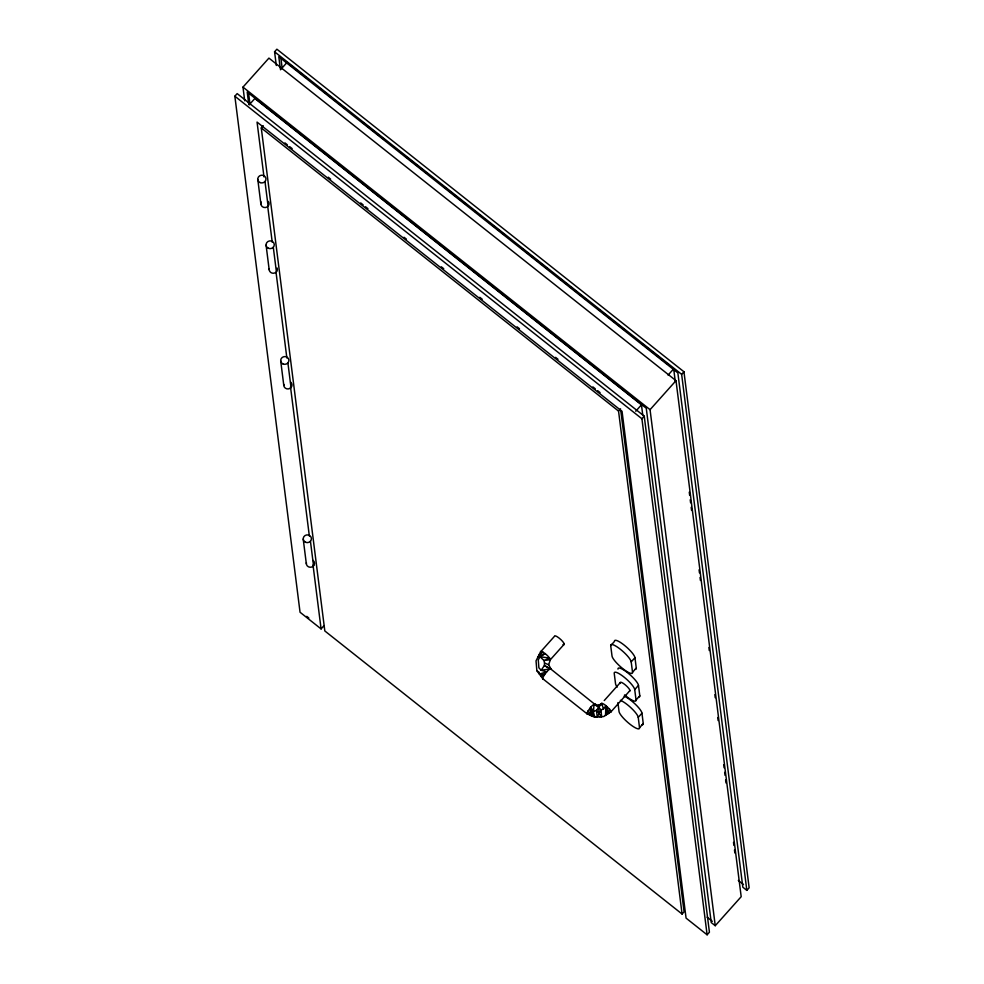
<?xml version="1.0" encoding="UTF-8"?>
<svg xmlns="http://www.w3.org/2000/svg" width="984" height="984" viewBox="0 0 984 984"><rect width="100%" height="100%" fill="white"/><g stroke="black" fill="none" stroke-linecap="round" stroke-linejoin="round"><path stroke-width="1.48" d="M564.287 644.126L550.376 659.686L543.967 660.51L549.576 658.087L540.019 656.722L543.967 660.51L544.533 663.068L544.386 665.528L541.151 670.252L538.888 667.792L538.273 659.907L540.019 656.722L545.185 653.634A6.47 1.476 41.8 0 1 549.576 658.087L549.859 660.252M630.006 690.534L611.089 711.69L603.807 716.512L595.013 717.287L593.586 715.553L593.118 716.463L594.016 704.261L598.506 707.041L601.003 709.87L601.605 716.709L599.342 716.549M596.402 705.577L551.175 669.329L548.654 664.704L550.376 659.686M609.453 709.034A6.47 1.476 41.8 0 1 609.846 712.072L607.251 714.236L609.453 709.034L605.898 705.639A6.47 1.476 41.8 0 0 601.778 703.339L596.501 710.264L593.106 711.801L595.013 717.287L587.042 713.806L542.774 678.739L536.858 670.682L536.034 660.867L540.536 651.9L554.447 636.341A6.47 1.476 41.8 0 1 561.003 639.735A6.47 1.476 41.8 0 1 563.045 644.508M607.251 714.236L607.177 706.721L605.529 715.368L605.898 705.639L603.475 709.095L601.003 709.87L597.214 717.09L596.501 710.264L601.605 716.709M593.106 711.801L590.966 706.955L593.118 716.463L589.896 708.246L591.236 715.639L588.469 713.954A6.47 1.599 -51.6 0 1 588.075 710.915L590.966 706.955A6.47 1.599 -51.6 0 1 595.369 705.122M600.363 705.233L601.778 703.339L603.475 709.095M324.068 625.59L321.091 628.924L300.046 612.245L234.856 96.211L237.169 93.615L644.237 416.171L709.427 932.217L707.115 934.8L686.069 918.121L622.048 411.312L257.058 122.102L263.983 176.886M244.708 100.823L242.974 87.121L268.927 58.105L675.996 380.66L741.186 896.695L715.245 925.71L711.235 922.537L646.267 408.249L247.205 92.041L248.743 104.218M276.307 65.485L274.573 51.783L276.885 49.2L683.954 371.755L749.144 887.789L746.831 890.385L742.834 887.211L677.865 372.924L278.792 56.703L280.329 68.88M249.137 104.894L254.856 98.511L641.457 404.842L642.81 415.506M280.465 69.778L287.02 62.459L306.295 77.724M620.744 410.353L684.089 911.799L682.084 914.038L324.818 630.953L261.277 127.969L263.281 125.731M682.084 914.038L618.542 411.066L620.547 408.827M635.75 411.238L641.457 404.842M668.074 375.125L673.683 368.84L675.221 381.029M707.115 934.8L641.925 418.766L644.237 416.171M715.245 925.71L650.055 409.676L675.996 380.66M746.831 890.385L681.641 374.338L683.954 371.755M610.707 645.652L614.459 641.445A13.493 3.063 41.8 0 1 624.139 645.074A13.493 3.063 41.8 0 1 634.963 657.681L636.279 668.099L632.528 672.306A13.493 3.063 41.8 0 1 622.847 668.677A13.493 3.063 41.8 0 1 612.023 656.07L610.707 645.652A13.493 3.063 41.8 0 1 620.387 649.28A13.493 3.063 41.8 0 1 631.199 661.888L632.528 672.306M631.199 661.888L634.963 657.681M604.237 700.559L620.166 682.736M624.569 694.901A13.493 3.063 41.8 0 0 636.045 700.005L634.717 689.587L638.481 685.393A13.493 3.063 41.8 0 0 627.657 672.785A13.493 3.063 41.8 0 0 617.977 669.145M636.045 700.005L639.797 695.811L638.481 685.393M617.927 702.576L619.022 711.469A13.493 3.063 41.8 0 0 629.809 724.076A13.493 3.063 41.8 0 0 639.514 727.729L638.247 717.361L641.974 713.179A13.493 3.063 41.8 0 0 635.135 704.027A13.493 3.063 41.8 0 0 624.09 696.143M639.514 727.729L643.241 723.56L641.974 713.179M539.244 654.483L542.762 651.986L545.185 653.634L537.941 657.066L542.762 651.986A6.47 1.476 41.8 0 0 540.782 652.589M541.065 676.414L544.644 674.52L546.698 671.875A6.47 1.599 -51.6 0 1 550.474 668.886L551.175 669.329L544.386 665.528L550.474 668.886L541.151 670.252L546.698 671.875L539.355 674.089L544.644 674.52A6.47 1.599 -51.6 0 0 543.476 679.181M595.443 704.409L598.444 705.282L601.249 703.892L601.495 704.593M544.533 663.068L548.654 664.704M536.858 670.682L539.244 672.367M274.573 51.783L681.641 374.338M318.336 87.269L320.747 89.187M323.158 91.094L346.036 109.224M361.706 121.635L385.789 140.724M394.227 147.403L396.638 149.31M399.049 151.228L401.447 153.135M403.858 155.041L426.748 173.172M442.406 185.582L466.502 204.672M474.928 211.351L477.338 213.27M479.749 215.176L482.16 217.083M484.571 218.989L486.982 220.896M489.392 222.815L506.256 236.172M521.914 248.583L547.202 268.62M560.462 279.124L562.86 281.03M565.271 282.937L567.682 284.856M570.093 286.762L586.956 300.12M597.805 308.718L600.203 310.624M602.614 312.531L626.71 331.62M641.162 343.072L643.573 344.978M645.984 346.897L667.669 364.068M242.974 87.121L650.055 409.676M234.856 96.211L641.925 418.766M284.93 142.889L287.34 144.796M289.739 146.702L292.15 148.609M328.238 177.206L330.636 179.113M360.71 202.938L363.121 204.844M365.531 206.751L367.93 208.657M404.018 237.255L406.429 239.161M441.312 266.799L443.722 268.706M479.798 297.303L482.209 299.21M517.092 326.848L519.503 328.754M555.591 357.352L557.989 359.258M592.885 386.897L595.283 388.803M597.694 390.709L600.092 392.616M261.277 127.969L618.542 411.066M738.32 880.422L743.486 884.518M707.127 917.223L712.318 921.344M306.75 616.353L308.828 618.001M588.075 710.915L591.236 715.639M689.267 492.172L689.649 495.21M690.227 499.786L690.608 502.824M691.186 507.4L691.58 510.438M699.071 569.822L699.464 572.86M700.042 577.436L700.423 580.474M708.886 647.472L709.267 650.51M714.851 694.667L715.233 697.717M717.73 717.508L718.123 720.546M723.695 764.703L724.076 767.754M724.654 772.317L725.048 775.355M725.614 779.931L726.007 782.969M733.51 842.353L733.892 845.404M734.47 849.967L734.851 853.005M280.858 57.871L282.199 68.523M264.991 181.536L268.103 206.173M273.294 247.218L276.406 271.855M287.906 362.911L291.018 387.548M310.44 541.225L313.552 565.861M267.636 205.804L272.248 242.335M276.098 272.777L286.861 358.004M290.514 386.921L309.357 536.083M313.01 565L321.091 628.924M248.472 92.361L250.01 104.538M257.783 179.42L260.895 204.057M266.074 245.114L269.185 269.739M280.686 360.808L283.798 385.433M303.22 539.109L306.332 563.746M599.108 712.945L598.444 705.282M634.717 689.587A13.493 3.063 41.8 0 0 623.905 676.98A13.493 3.063 41.8 0 0 614.225 673.351L615.541 683.769A13.493 3.063 41.8 0 0 617.202 687.103M639.797 695.811A13.493 3.063 41.8 0 1 638.714 696.967M636.279 668.099A13.493 3.063 41.8 0 1 635.197 669.255M620.4 683.437A6.47 1.476 41.8 0 1 625.455 685.012A6.47 1.476 41.8 0 1 629.477 691.088M620.363 700.313A13.493 3.063 41.8 0 1 631.408 708.209A13.493 3.063 41.8 0 1 638.247 717.361M643.241 723.56A13.493 3.063 41.8 0 1 642.146 724.704M268.374 201.449A4.108 3.874 -7.2 0 1 265.311 207.55A4.108 3.874 -7.2 0 1 261.277 202.077M277.156 268.029A4.108 3.874 -7.2 0 1 273.601 273.245A4.108 3.874 -7.2 0 1 269.247 268.73M291.768 383.723A4.108 3.874 -7.2 0 1 288.214 388.938A4.108 3.874 -7.2 0 1 283.859 384.424M290.563 382.087A4.108 3.874 -7.2 0 1 291.289 382.825M313.096 560.4A4.108 3.874 -7.2 0 1 311.793 567.018A4.108 3.874 -7.2 0 1 306.381 562.737M260.108 182.593A4.108 3.874 -7.2 0 0 265.963 178.707A4.108 3.874 -7.2 0 0 259.542 175.902A4.108 3.874 -7.2 0 0 260.108 182.593M268.398 248.275A4.108 3.874 -7.2 0 0 274.265 244.389A4.108 3.874 -7.2 0 0 267.845 241.584A4.108 3.874 -7.2 0 0 268.398 248.275M283.023 363.969A4.108 3.874 -7.2 0 0 288.878 360.082A4.108 3.874 -7.2 0 0 282.457 357.278A4.108 3.874 -7.2 0 0 283.023 363.969M305.544 542.27A4.108 3.874 -7.2 0 0 311.411 538.396A4.108 3.874 -7.2 0 0 304.991 535.591A4.108 3.874 -7.2 0 0 305.544 542.27"/></g></svg>
